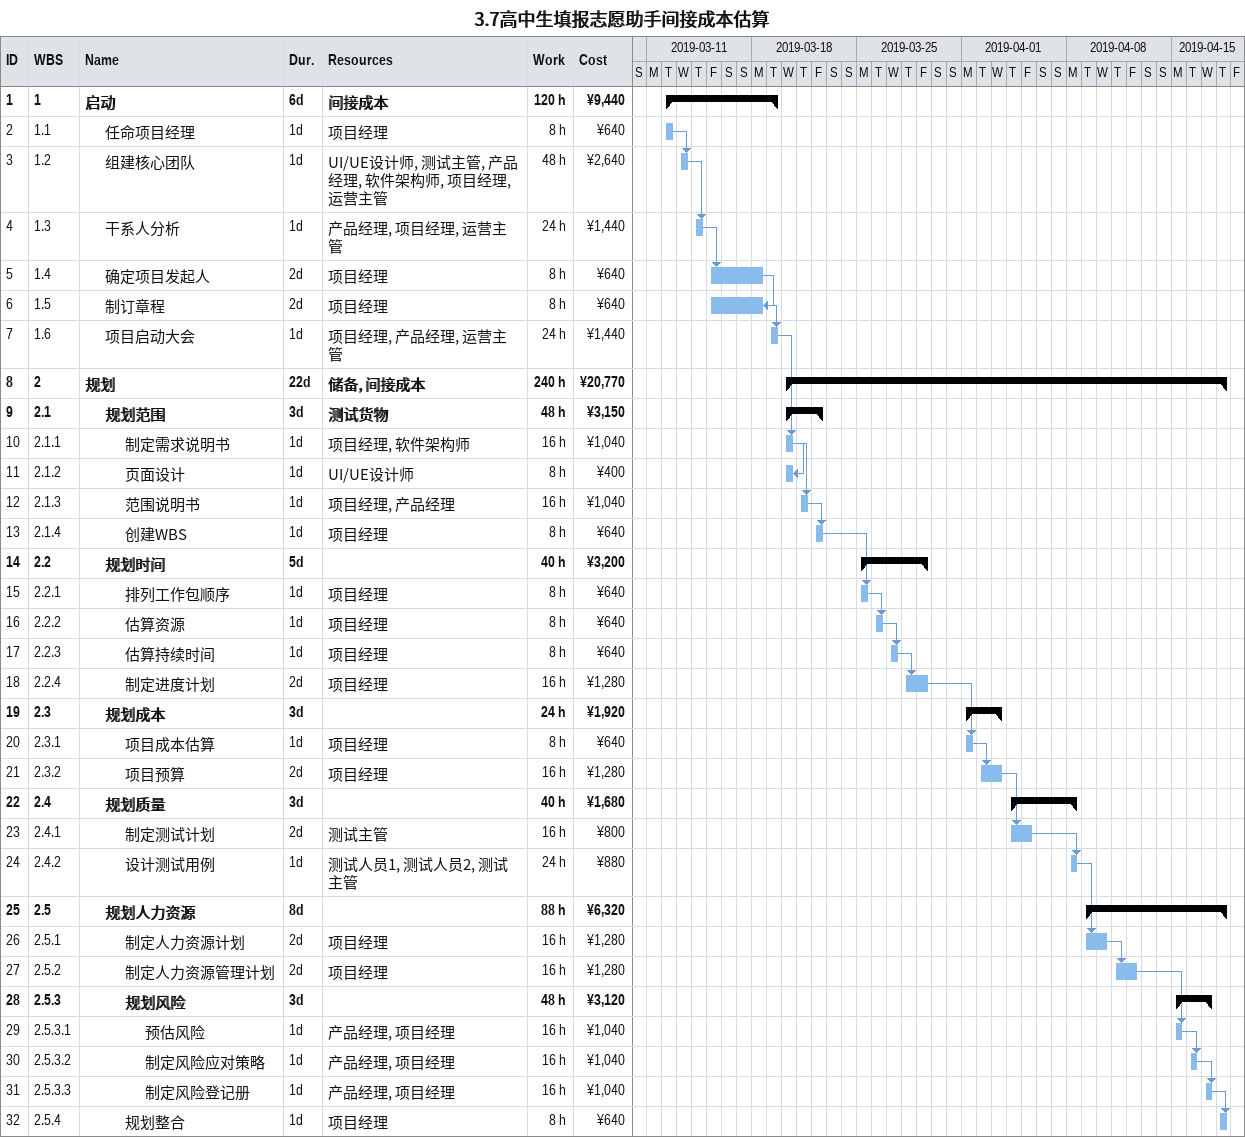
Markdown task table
3.7高中生填报志愿助手间接成本估算

| ID | WBS | Task | Duration | Start | Finish | Predecessors | Resources | Work (h) | Cost (¥) |
|---|---|---|---|---|---|---|---|---|---|
| 1 | 1 | **启动** | 6d | 2019-03-12 | 2019-03-19 |  | 间接成本 | 120 | 9440 |
| 2 | 1.1 | 任命项目经理 | 1d | 2019-03-12 | 2019-03-12 |  | 项目经理 | 8 | 640 |
| 3 | 1.2 | 组建核心团队 | 1d | 2019-03-13 | 2019-03-13 | 2 | UI/UE设计师, 测试主管, 产品经理, 软件架构师, 项目经理, 运营主管 | 48 | 2640 |
| 4 | 1.3 | 干系人分析 | 1d | 2019-03-14 | 2019-03-14 | 3 | 产品经理, 项目经理, 运营主管 | 24 | 1440 |
| 5 | 1.4 | 确定项目发起人 | 2d | 2019-03-15 | 2019-03-18 | 4 | 项目经理 | 8 | 640 |
| 6 | 1.5 | 制订章程 | 2d | 2019-03-15 | 2019-03-18 | 5FF | 项目经理 | 8 | 640 |
| 7 | 1.6 | 项目启动大会 | 1d | 2019-03-19 | 2019-03-19 | 6 | 项目经理, 产品经理, 运营主管 | 24 | 1440 |
| 8 | 2 | **规划** | 22d | 2019-03-20 | 2019-04-18 |  | 储备, 间接成本 | 240 | 20770 |
| 9 | 2.1 | **规划范围** | 3d | 2019-03-20 | 2019-03-22 |  | 测试货物 | 48 | 3150 |
| 10 | 2.1.1 | 制定需求说明书 | 1d | 2019-03-20 | 2019-03-20 | 7 | 项目经理, 软件架构师 | 16 | 1040 |
| 11 | 2.1.2 | 页面设计 | 1d | 2019-03-20 | 2019-03-20 | 10FF | UI/UE设计师 | 8 | 400 |
| 12 | 2.1.3 | 范围说明书 | 1d | 2019-03-21 | 2019-03-21 | 10 | 项目经理, 产品经理 | 16 | 1040 |
| 13 | 2.1.4 | 创建WBS | 1d | 2019-03-22 | 2019-03-22 | 12 | 项目经理 | 8 | 640 |
| 14 | 2.2 | **规划时间** | 5d | 2019-03-25 | 2019-03-29 |  |  | 40 | 3200 |
| 15 | 2.2.1 | 排列工作包顺序 | 1d | 2019-03-25 | 2019-03-25 | 13 | 项目经理 | 8 | 640 |
| 16 | 2.2.2 | 估算资源 | 1d | 2019-03-26 | 2019-03-26 | 15 | 项目经理 | 8 | 640 |
| 17 | 2.2.3 | 估算持续时间 | 1d | 2019-03-27 | 2019-03-27 | 16 | 项目经理 | 8 | 640 |
| 18 | 2.2.4 | 制定进度计划 | 2d | 2019-03-28 | 2019-03-29 | 17 | 项目经理 | 16 | 1280 |
| 19 | 2.3 | **规划成本** | 3d | 2019-04-01 | 2019-04-03 |  |  | 24 | 1920 |
| 20 | 2.3.1 | 项目成本估算 | 1d | 2019-04-01 | 2019-04-01 | 18 | 项目经理 | 8 | 640 |
| 21 | 2.3.2 | 项目预算 | 2d | 2019-04-02 | 2019-04-03 | 20 | 项目经理 | 16 | 1280 |
| 22 | 2.4 | **规划质量** | 3d | 2019-04-04 | 2019-04-08 |  |  | 40 | 1680 |
| 23 | 2.4.1 | 制定测试计划 | 2d | 2019-04-04 | 2019-04-05 | 21 | 测试主管 | 16 | 800 |
| 24 | 2.4.2 | 设计测试用例 | 1d | 2019-04-08 | 2019-04-08 | 23 | 测试人员1, 测试人员2, 测试主管 | 24 | 880 |
| 25 | 2.5 | **规划人力资源** | 8d | 2019-04-09 | 2019-04-18 |  |  | 88 | 6320 |
| 26 | 2.5.1 | 制定人力资源计划 | 2d | 2019-04-09 | 2019-04-10 | 24 | 项目经理 | 16 | 1280 |
| 27 | 2.5.2 | 制定人力资源管理计划 | 2d | 2019-04-11 | 2019-04-12 | 26 | 项目经理 | 16 | 1280 |
| 28 | 2.5.3 | **规划风险** | 3d | 2019-04-15 | 2019-04-17 |  |  | 48 | 3120 |
| 29 | 2.5.3.1 | 预估风险 | 1d | 2019-04-15 | 2019-04-15 | 27 | 产品经理, 项目经理 | 16 | 1040 |
| 30 | 2.5.3.2 | 制定风险应对策略 | 1d | 2019-04-16 | 2019-04-16 | 29 | 产品经理, 项目经理 | 16 | 1040 |
| 31 | 2.5.3.3 | 制定风险登记册 | 1d | 2019-04-17 | 2019-04-17 | 30 | 产品经理, 项目经理 | 16 | 1040 |
| 32 | 2.5.4 | 规划整合 | 1d | 2019-04-18 | 2019-04-18 | 31 | 项目经理 | 8 | 640 |
